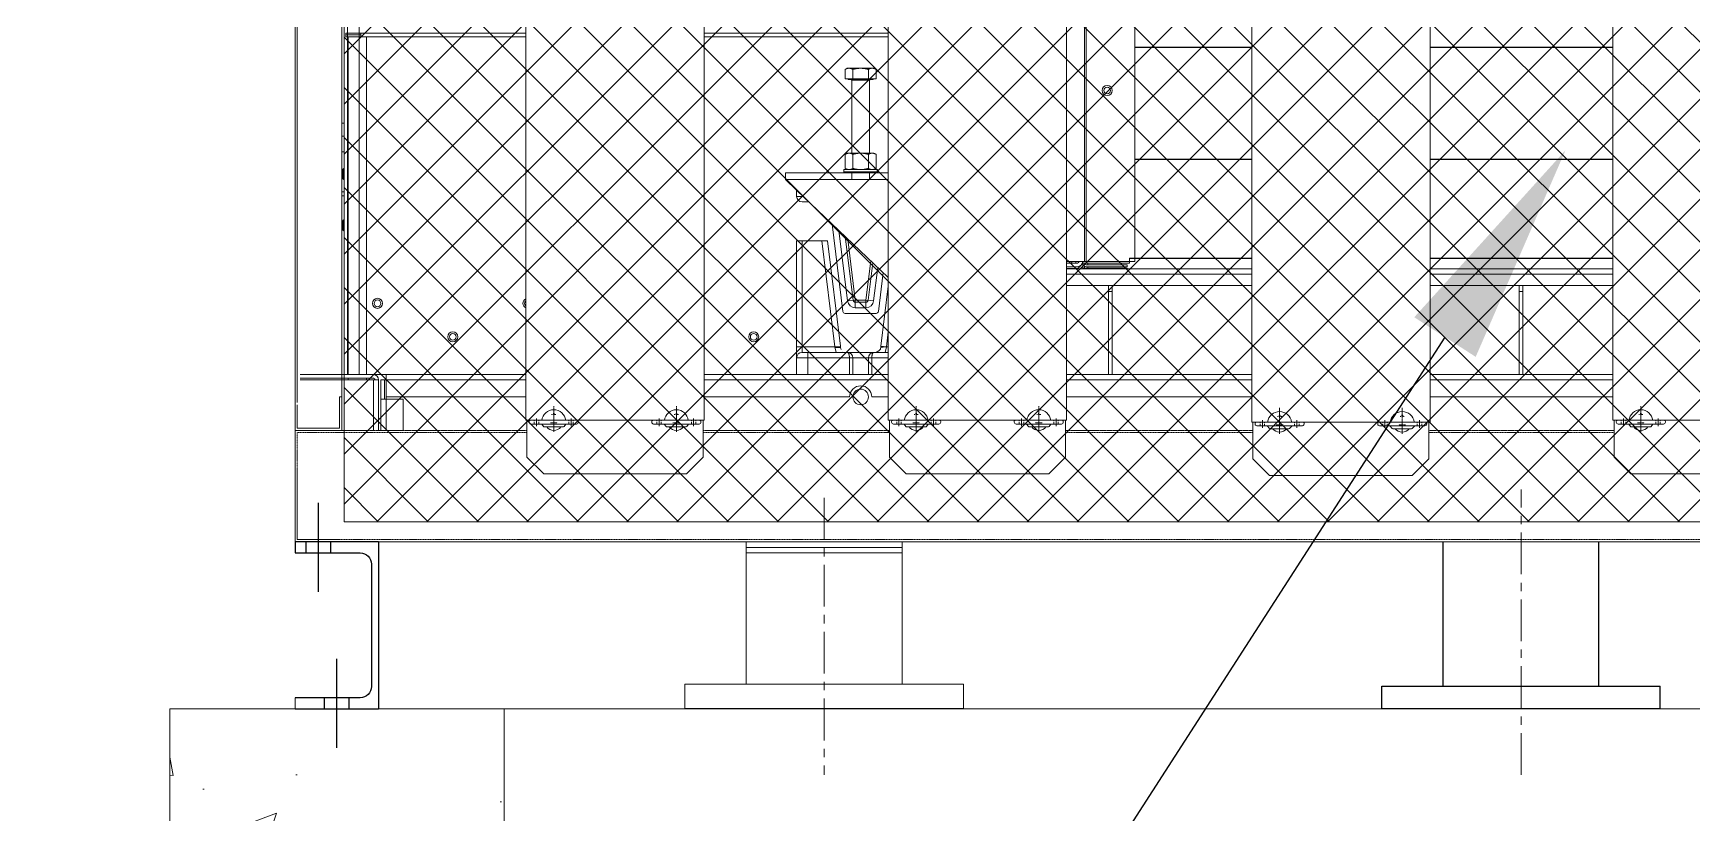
# Model space of a CAD drawing. Header units: millimetres. Extents: x -662756 to 31653, y -141394 to 22156.
# Drawn here: x 21762 to 23252, y 8699 to 9400 of the extents above; entities that cross this region are included whole.
import ezdxf
from ezdxf import colors
from ezdxf.entities.mleader import LeaderData, LeaderLine
from ezdxf.math import Vec2, Vec3

# ---------------------------------------------------------------- set-up
doc = ezdxf.new("R2010")
doc.units = ezdxf.units.MM
for name, pattern in [('ACISOTGL', [3, 2, -1]), ('CENTER', [2, 1.25, -0.25, 0.25, -0.25]), ('CENTERX2', [4, 2.5, -0.5, 0.5, -0.5]), ('HIDDEN', [0.375, 0.25, -0.125]), ('HIDDENX2', [0.75, 0.5, -0.25])]:
    doc.linetypes.add(name, pattern=pattern)
for name, color, linetype in [('3', 7, 'Continuous'), ('center', 1, 'CENTER'), ('HIDD', 2, 'HIDDENX2'), ('냉각탑_dim', 1, 'Continuous'), ('냉각탑_기초', 23, 'Continuous')]:
    doc.layers.add(name, color=color, linetype=linetype)
for name, color, linetype, lineweight in [('AM_0', 7, 'Continuous', 50), ('AM_3', 6, 'ACISOTGL', 9), ('AM_7', 4, 'CENTER', 9)]:
    doc.layers.add(name, color=color, linetype=linetype, lineweight=lineweight)
doc.styles.get("Standard").update_dxf_attribs({"font": 'arial.ttf'})

# ---------------------------------------------------------------- blocks, each defined once
blk = doc.blocks.new('A$C4FCC4F04')
at = {"color": 1, "linetype": 'CENTERX2', "ltscale": 50}
for p, q in [((54, 140), (54, 220)), ((37.5, 0), (37.5, 80))]:
    blk.add_line(p, q, dxfattribs=at)
at = {"color": 7, "lineweight": 25, "ltscale": 0.125}
for p, q in [((0, 185), (75, 185)), ((75, 35), (0, 35))]:
    blk.add_line(p, q, dxfattribs=at)
at = {"ltscale": 25}
blk.add_line((0, 185), (0, 35), dxfattribs=at)
for p, q in [((43, 175), (43, 185)), ((65, 175), (65, 185)), ((26.5, 35), (26.5, 45)), ((48.5, 35), (48.5, 45))]:
    blk.add_line(p, q)
at = {"color": 7, "lineweight": 25, "ltscale": 0.008333}
blk.add_line((75, 185), (75, 175), dxfattribs=at)
at = {"color": 7, "lineweight": 25, "ltscale": 0.091667}
blk.add_line((6.5, 165), (6.5, 55), dxfattribs=at)
at = {"color": 7, "lineweight": 25, "ltscale": 0.05125}
for p, q in [((75, 175), (16.5, 175)), ((16.5, 45), (75, 45))]:
    blk.add_line(p, q, dxfattribs=at)
at = {"color": 7, "lineweight": 15, "ltscale": 0.0625}
blk.add_line((75, 45), (75, 35), dxfattribs=at)
at = {"color": 7, "lineweight": 25}
for centre, start, end in [((16.5, 165), 90, 180), ((16.5, 55), 180, 270)]:
    blk.add_arc(centre, 10, start, end, dxfattribs=at)
blk = doc.blocks.new('2')
at = {"lineweight": 5}
h = blk.add_hatch(dxfattribs=at)
h.set_pattern_fill('ANSI37', scale=10)
h.set_pattern_definition([(45, (-711772.87, -479271.586), (-22.4506403, 22.4506403), []), (135, (-711772.87, -479271.586), (-22.4506403, -22.4506403), [])])
h.paths.add_polyline_path([(22041.3, 8961.8), (24157.3, 8961.8), (24157.3, 10441.8), (22041.3, 10441.8)])
at = {"lineweight": 20}
for p, q in [((21997.3, 11343.8), (21997.3, 9043.8)), ((21999.3, 11341.8), (21999.3, 9068.8)), ((22039.3, 9043.8), (22039.3, 11343.8)), ((22041.3, 8961.8), (22041.3, 10441.8)), ((22204.4, 9052.8), (22204.4, 10400.8)), ((22364.4, 9052.8), (22364.4, 10400.8)), ((22529.6, 9052.8), (22529.6, 10400.8)), ((22689.6, 9052.8), (22689.6, 10400.8)), ((23179.8, 9052.8), (23179.8, 10400.8)), ((22855.7, 9051.2), (22855.7, 10399.2)), ((23015.7, 9051.2), (23015.7, 10399.2)), ((21999.3, 9066.8), (21999.3, 9045.8)), ((22037.3, 9045.8), (22037.3, 9073.8)), ((22039.3, 9073.8), (22037.3, 9073.8)), ((21999.3, 9045.8), (22037.3, 9045.8)), ((22204.4, 9052.8), (22364.4, 9052.8)), ((22205.4, 9052.8), (22205.4, 9019.8)), ((22363.4, 9052.8), (22363.4, 9019.8)), ((22529.6, 9052.8), (22689.6, 9052.8)), ((22530.6, 9052.8), (22530.6, 9019.8)), ((22688.6, 9052.8), (22688.6, 9019.8)), ((22855.7, 9051.2), (23015.7, 9051.2)), ((22856.7, 9051.2), (22856.7, 9018.2)), ((23014.7, 9051.2), (23014.7, 9018.2)), ((23179.8, 9052.8), (23339.8, 9052.8)), ((23180.8, 9052.8), (23180.8, 9019.8)), ((21997.3, 9043.8), (22039.3, 9043.8)), ((22205.4, 9019.8), (22220.4, 9004.8)), ((22363.4, 9019.8), (22348.4, 9004.8)), ((22530.6, 9019.8), (22545.6, 9004.8)), ((22688.6, 9019.8), (22673.6, 9004.8)), ((22856.7, 9018.2), (22871.7, 9003.2)), ((23014.7, 9018.2), (22999.7, 9003.2)), ((23180.8, 9019.8), (23195.8, 9004.8)), ((21997.3, 9008.8), (21997.3, 8943.8)), ((21999.3, 9008.8), (21999.3, 8945.8)), ((22220.4, 9004.8), (22348.4, 9004.8)), ((22545.6, 9004.8), (22673.6, 9004.8)), ((22871.7, 9003.2), (22999.7, 9003.2)), ((23195.8, 9004.8), (23323.8, 9004.8)), ((24157.3, 8961.8), (22041.3, 8961.8)), ((21997.3, 8943.8), (22039.3, 8943.8)), ((21999.3, 8945.8), (22037.3, 8945.8))]:
    blk.add_line(p, q, dxfattribs=at)
at = {"color": 7, "lineweight": 20}
for p, q in [((21997.3, 9098.9), (21997.3, 11340.7)), ((22039.3, 11340.7), (22039.3, 9098.9)), ((22705.5, 10200.5), (22705.5, 9195.4)), ((22750.8, 9195.4), (22750.8, 10200.5)), ((22689.6, 9188.7), (22855.7, 9188.7)), ((22689.6, 9184), (22855.7, 9184)), ((23015.7, 9188.7), (23179.8, 9188.7)), ((23015.7, 9184), (23179.8, 9184)), ((22689.6, 9173.7), (22855.7, 9173.7)), ((23015.7, 9173.7), (23179.8, 9173.7)), ((22079, 9093.8), (22204.4, 9093.8)), ((22079, 9089.1), (22204.4, 9089.1)), ((22364.4, 9093.8), (22529.6, 9093.8)), ((22364.4, 9089.1), (22529.6, 9089.1)), ((22689.6, 9093.8), (22855.7, 9093.8)), ((22689.6, 9089.1), (22855.7, 9089.1)), ((23015.7, 9093.8), (23179.8, 9093.8)), ((23015.7, 9089.1), (23179.8, 9089.1)), ((22529.6, 9073.8), (22514.8, 9073.8)), ((22855.7, 9073.8), (22689.6, 9073.8)), ((23179.8, 9073.8), (23015.7, 9073.8)), ((24115.6, 8943.8), (22079, 8943.8))]:
    blk.add_line(p, q, dxfattribs=at)
at = {"color": 7, "lineweight": 20, "ltscale": 0.276111}
for p, q in [((22707.1, 9193.8), (22707.1, 9690.8)), ((22746, 9198.3), (22746, 9193.8))]:
    blk.add_line(p, q, dxfattribs=at)
at = {"color": 7, "lineweight": 20, "ltscale": 0.170236}
blk.add_line((22041.3, 9400.2), (22041.3, 9093.8), dxfattribs=at)
at = {"color": 7, "lineweight": 20, "ltscale": 0.000833333}
for p, q in [((22042.8, 9398.7), (22042.8, 9400.2)), ((22700.8, 9195.4), (22699.3, 9195.4)), ((22079, 9089.1), (22077.5, 9089.1))]:
    blk.add_line(p, q, dxfattribs=at)
at = {"color": 7, "lineweight": 20, "ltscale": 0.0075}
for p, q in [((22042.8, 9400.2), (22056.3, 9400.2)), ((22056.3, 9398.7), (22042.8, 9398.7)), ((22042.8, 9397.1), (22056.3, 9397.1))]:
    blk.add_line(p, q, dxfattribs=at)
at = {"color": 7, "lineweight": 20, "ltscale": 0.000888889}
for p, q in [((22042.8, 9398.7), (22042.8, 9397.1)), ((22744, 9190.7), (22744, 9192.3))]:
    blk.add_line(p, q, dxfattribs=at)
at = {"color": 7, "lineweight": 20, "ltscale": 0.168514}
for p, q in [((22044.8, 9397.1), (22044.8, 9093.8)), ((22061.3, 9093.8), (22061.3, 9397.1))]:
    blk.add_line(p, q, dxfattribs=at)
at = {"color": 7, "lineweight": 20, "ltscale": 0.358889}
for p, q in [((22056.3, 9400.2), (22204.4, 9400.2)), ((22056.3, 9397.1), (22204.4, 9397.1)), ((22364.4, 9400.2), (22529.6, 9400.2)), ((22364.4, 9397.1), (22529.6, 9397.1))]:
    blk.add_line(p, q, dxfattribs=at)
at = {"color": 7, "lineweight": 20, "ltscale": 0.001722}
for p, q in [((22056.3, 9400.2), (22056.3, 9397.1)), ((22707.1, 9193.8), (22704, 9193.8)), ((22704, 9193.8), (22707.1, 9193.8)), ((22707.1, 9189.3), (22704, 9189.3)), ((22704, 9189.3), (22707.1, 9189.3))]:
    blk.add_line(p, q, dxfattribs=at)
at = {"color": 7, "lineweight": 20, "ltscale": 0.387667}
for p, q in [((22855.7, 9387.8), (22750.8, 9387.8)), ((22855.7, 9387.4), (22750.8, 9387.4)), ((23179.8, 9387.8), (23015.7, 9387.8)), ((23179.8, 9387.4), (23015.7, 9387.4)), ((22855.7, 9287.2), (22750.8, 9287.2)), ((22855.7, 9286.8), (22750.8, 9286.8)), ((23179.8, 9287.2), (23015.7, 9287.2)), ((23179.8, 9286.8), (23015.7, 9286.8)), ((22855.7, 9198.3), (22746, 9198.3)), ((22855.7, 9197.9), (22746, 9197.9)), ((23179.8, 9198.3), (23015.7, 9198.3)), ((23179.8, 9197.9), (23015.7, 9197.9))]:
    blk.add_line(p, q, dxfattribs=at)
at = {"color": 7, "lineweight": 20, "ltscale": 0.001225}
for p, q in [((22492.8, 9368.8), (22490.9, 9367.7)), ((22516.7, 9368.8), (22518.6, 9367.7))]:
    blk.add_line(p, q, dxfattribs=at)
at = {"color": 7, "lineweight": 20, "ltscale": 0.004598}
for p, q in [((22490.9, 9359.4), (22490.9, 9367.7)), ((22497.8, 9359.4), (22497.8, 9367.7)), ((22511.7, 9359.4), (22511.7, 9367.7)), ((22518.6, 9359.4), (22518.6, 9367.7))]:
    blk.add_line(p, q, dxfattribs=at)
at = {"color": 7, "lineweight": 20, "ltscale": 0.003849}
for p, q in [((22490.9, 9359.4), (22497.8, 9359.4)), ((22511.7, 9359.4), (22518.6, 9359.4))]:
    blk.add_line(p, q, dxfattribs=at)
at = {"color": 7, "lineweight": 20, "ltscale": 0.012461}
blk.add_line((22492.8, 9368.8), (22515.3, 9368.8), dxfattribs=at)
at = {"color": 7, "lineweight": 20, "ltscale": 0.000444444}
for p, q in [((22493.5, 9358.6), (22493.5, 9359.4)), ((22516, 9358.6), (22516, 9359.4))]:
    blk.add_line(p, q, dxfattribs=at)
at = {"color": 7, "lineweight": 20, "ltscale": 0.006247}
for p, q in [((22504.8, 9358.6), (22493.5, 9358.6)), ((22516, 9358.6), (22504.8, 9358.6))]:
    blk.add_line(p, q, dxfattribs=at)
at = {"color": 7, "lineweight": 20, "ltscale": 0.004444}
for p, q in [((22504.8, 9358), (22496.8, 9358)), ((22512.8, 9358), (22504.8, 9358))]:
    blk.add_line(p, q, dxfattribs=at)
at = {"color": 7, "lineweight": 20, "ltscale": 0.036344}
for p, q in [((22496.8, 9358), (22496.8, 9292.6)), ((22512.8, 9358), (22512.8, 9292.6))]:
    blk.add_line(p, q, dxfattribs=at)
at = {"color": 7, "lineweight": 20, "ltscale": 0.007698}
blk.add_line((22497.8, 9359.4), (22511.7, 9359.4), dxfattribs=at)
at = {"color": 7, "lineweight": 20, "ltscale": 0.00081246}
blk.add_line((22515.3, 9368.8), (22516.7, 9368.8), dxfattribs=at)
at = {"color": 7, "lineweight": 20, "ltscale": 0.001111}
for p, q in [((22039.3, 9319.6), (22041.3, 9319.6)), ((22039.3, 9307.8), (22041.3, 9307.8)), ((22039.3, 9293.8), (22041.3, 9293.8)), ((22039.3, 9293.8), (22041.3, 9293.8)), ((22041.3, 9257.8), (22039.3, 9257.8)), ((22039.3, 9254.3), (22041.3, 9254.3)), ((22079, 9073.8), (22079, 9071.8))]:
    blk.add_line(p, q, dxfattribs=at)
at = {"color": 7, "lineweight": 20, "ltscale": 0.00121}
for p, q in [((22492.8, 9292.6), (22490.9, 9291.5)), ((22516.7, 9292.6), (22518.6, 9291.5)), ((22492.8, 9277.8), (22490.9, 9278.9)), ((22516.7, 9277.8), (22518.6, 9278.9))]:
    blk.add_line(p, q, dxfattribs=at)
at = {"color": 7, "lineweight": 20, "ltscale": 0.007012}
for p, q in [((22490.9, 9291.5), (22490.9, 9278.9)), ((22497.8, 9291.5), (22497.8, 9278.9)), ((22511.7, 9291.5), (22511.7, 9278.9)), ((22518.6, 9291.5), (22518.6, 9278.9))]:
    blk.add_line(p, q, dxfattribs=at)
at = {"color": 7, "lineweight": 20, "ltscale": 0.000814081}
blk.add_line((22492.8, 9292.6), (22494.3, 9292.6), dxfattribs=at)
at = {"color": 7, "lineweight": 20, "ltscale": 0.012486}
blk.add_line((22494.3, 9292.6), (22516.7, 9292.6), dxfattribs=at)
at = {"color": 7, "lineweight": 20, "ltscale": 0.000337907}
blk.add_line((22039.3, 9278.3), (22039.6, 9278.8), dxfattribs=at)
at = {"color": 7, "lineweight": 20, "ltscale": 0.000339182}
for p, q in [((22039.3, 9269.4), (22039.6, 9268.8)), ((22039.3, 9232.3), (22039.6, 9232.8)), ((22039.3, 9223.4), (22039.6, 9222.8))]:
    blk.add_line(p, q, dxfattribs=at)
at = {"color": 7, "lineweight": 20, "ltscale": 0.000340048}
for p, q in [((22039.6, 9278.8), (22039.6, 9278.2)), ((22041.1, 9278.8), (22041.1, 9278.2)), ((22039.6, 9222.8), (22039.6, 9223.4)), ((22041.1, 9222.8), (22041.1, 9223.4))]:
    blk.add_line(p, q, dxfattribs=at)
at = {"color": 7, "lineweight": 20, "ltscale": 0.000924157}
for p, q in [((22040.3, 9277.3), (22039.6, 9278.8)), ((22040.3, 9270.3), (22039.6, 9268.8)), ((22040.3, 9231.3), (22039.6, 9232.8)), ((22040.3, 9224.3), (22039.6, 9222.8))]:
    blk.add_line(p, q, dxfattribs=at)
at = {"color": 7, "lineweight": 20, "ltscale": 0.005216}
for p, q in [((22039.6, 9278.2), (22039.6, 9268.8)), ((22041.1, 9278.2), (22041.1, 9268.8)), ((22039.6, 9223.4), (22039.6, 9232.8)), ((22041.1, 9223.4), (22041.1, 9232.8))]:
    blk.add_line(p, q, dxfattribs=at)
at = {"color": 7, "lineweight": 20, "ltscale": 0.000939485}
for p, q in [((22040.3, 9277.3), (22041.1, 9278.8)), ((22040.3, 9270.3), (22041.1, 9268.8)), ((22040.3, 9231.3), (22041.1, 9232.8)), ((22040.3, 9224.3), (22041.1, 9222.8))]:
    blk.add_line(p, q, dxfattribs=at)
at = {"color": 7, "lineweight": 20, "ltscale": 0.000238034}
for p, q in [((22040.3, 9276.9), (22040.3, 9277.3)), ((22040.3, 9224.7), (22040.3, 9224.3))]:
    blk.add_line(p, q, dxfattribs=at)
at = {"color": 7, "lineweight": 20, "ltscale": 0.003651}
for p, q in [((22040.3, 9270.3), (22040.3, 9276.9)), ((22040.3, 9231.3), (22040.3, 9224.7))]:
    blk.add_line(p, q, dxfattribs=at)
at = {"color": 7, "lineweight": 20, "ltscale": 0.000280261}
for p, q in [((22041.3, 9278.4), (22041.1, 9278.8)), ((22041.3, 9269.3), (22041.1, 9268.8)), ((22041.3, 9232.4), (22041.1, 9232.8)), ((22041.3, 9223.3), (22041.1, 9222.8))]:
    blk.add_line(p, q, dxfattribs=at)
at = {"color": 0, "lineweight": 20}
for p, q in [((22437.3, 9268.8), (22437.3, 9274.8)), ((22437.3, 9274.8), (22529.6, 9274.8)), ((22457.3, 9268.8), (22437.3, 9268.8)), ((22437.3, 9268.8), (22447.3, 9259.3)), ((22447.3, 9259.3), (22529.6, 9181)), ((21997.3, 8943.8), (24122.3, 8943.8))]:
    blk.add_line(p, q, dxfattribs=at)
at = {"color": 7, "lineweight": 20, "ltscale": 0.002778}
for p, q in [((22457.3, 9268.8), (22452.3, 9268.8)), ((22457.3, 9248.8), (22452.3, 9248.8)), ((22457.3, 9249.8), (22457.3, 9248.8)), ((22452.3, 9213.8), (22447.3, 9213.8)), ((22498.1, 9160.6), (22493.1, 9160)), ((22500, 9158.8), (22500, 9153.8)), ((22509.5, 9158.8), (22509.5, 9153.8)), ((22511.5, 9160.6), (22516.4, 9160)), ((22452.3, 9118.8), (22447.3, 9118.8)), ((22452.3, 9113.8), (22452.3, 9118.8)), ((22481.6, 9118.8), (22486.6, 9119.4)), ((22527.9, 9118.8), (22523, 9119.4)), ((22457.3, 9113.8), (22452.3, 9113.8)), ((22457.3, 9113.8), (22457.3, 9108.8))]:
    blk.add_line(p, q, dxfattribs=at)
at = {"color": 7, "lineweight": 20, "ltscale": 0.014295}
for p, q in [((22483, 9268.8), (22457.3, 9268.8)), ((22529.6, 9268.8), (22526.5, 9268.8))]:
    blk.add_line(p, q, dxfattribs=at)
at = {"color": 7, "lineweight": 20, "ltscale": 0.002205}
for p, q in [((22483, 9268.8), (22487, 9268.8)), ((22522.6, 9268.8), (22526.5, 9268.8))]:
    blk.add_line(p, q, dxfattribs=at)
at = {"color": 7, "lineweight": 20, "ltscale": 0.019777}
blk.add_line((22522.6, 9268.8), (22487, 9268.8), dxfattribs=at)
at = {"color": 7, "lineweight": 20, "ltscale": 0.008333}
for p, q in [((22489.8, 9277.8), (22504.8, 9277.8)), ((22489.8, 9275.7), (22504.8, 9275.7)), ((22504.8, 9277.8), (22519.8, 9277.8)), ((22504.8, 9275.7), (22519.8, 9275.7)), ((22447.3, 9093.8), (22447.3, 9108.8)), ((22457.3, 9093.8), (22457.3, 9108.8)), ((22494.8, 9093.8), (22494.8, 9108.8)), ((22497.8, 9093.8), (22497.8, 9108.8)), ((22511.8, 9093.8), (22511.8, 9108.8)), ((22514.8, 9093.8), (22514.8, 9108.8))]:
    blk.add_line(p, q, dxfattribs=at)
at = {"color": 7, "lineweight": 20, "ltscale": 0.001187}
for p, q in [((22489.8, 9277.8), (22489.8, 9275.7)), ((22519.8, 9277.8), (22519.8, 9275.7))]:
    blk.add_line(p, q, dxfattribs=at)
at = {"color": 7, "lineweight": 20, "ltscale": 0.000787795}
for p, q in [((22490.9, 9274.8), (22489.8, 9275.7)), ((22518.6, 9274.8), (22519.8, 9275.7))]:
    blk.add_line(p, q, dxfattribs=at)
at = {"color": 7, "lineweight": 20, "ltscale": 0.007708}
for p, q in [((22490.9, 9274.8), (22504.8, 9274.8)), ((22504.8, 9274.8), (22518.6, 9274.8))]:
    blk.add_line(p, q, dxfattribs=at)
at = {"color": 7, "lineweight": 20, "ltscale": 0.003333}
for p, q in [((22497, 9274.8), (22497, 9268.8)), ((22512.6, 9274.8), (22512.6, 9268.8))]:
    blk.add_line(p, q, dxfattribs=at)
at = {"color": 7, "lineweight": 20, "ltscale": 0.005556}
for p, q in [((22447.3, 9259.3), (22447.3, 9253.8)), ((22453, 9253.8), (22447.3, 9253.8)), ((22457.3, 9108.8), (22447.3, 9108.8))]:
    blk.add_line(p, q, dxfattribs=at)
at = {"color": 7, "lineweight": 20, "ltscale": 0.008376}
blk.add_line((22457.3, 9248.8), (22458.3, 9248.8), dxfattribs=at)
at = {"color": 7, "lineweight": 20, "ltscale": 0.053282}
for p, q in [((22488.8, 9150.6), (22479.2, 9228.9)), ((22520.7, 9150.6), (22525, 9185.4))]:
    blk.add_line(p, q, dxfattribs=at)
at = {"color": 7, "lineweight": 20, "ltscale": 0.058129}
for p, q in [((22485.3, 9223.1), (22493.1, 9160)), ((22516.4, 9160), (22520.1, 9190))]:
    blk.add_line(p, q, dxfattribs=at)
at = {"color": 7, "lineweight": 20, "ltscale": 0.052778}
for p, q in [((22447.3, 9213.8), (22447.3, 9118.8)), ((22452.3, 9213.8), (22452.3, 9118.8))]:
    blk.add_line(p, q, dxfattribs=at)
at = {"color": 7, "lineweight": 20, "ltscale": 0.009824}
blk.add_line((22452.3, 9213.8), (22470, 9213.8), dxfattribs=at)
at = {"color": 7, "lineweight": 20, "ltscale": 0.053174}
for p, q in [((22481.6, 9118.8), (22470, 9213.8)), ((22527.9, 9118.8), (22529.6, 9132.2))]:
    blk.add_line(p, q, dxfattribs=at)
at = {"color": 7, "lineweight": 20, "ltscale": 0.002799}
blk.add_line((22475, 9213.8), (22470, 9213.8), dxfattribs=at)
at = {"color": 7, "lineweight": 20, "ltscale": 0.052833}
for p, q in [((22486.6, 9119.4), (22475, 9213.8)), ((22523, 9119.4), (22529.6, 9173.3))]:
    blk.add_line(p, q, dxfattribs=at)
at = {"color": 7, "lineweight": 20, "ltscale": 0.059604}
for p, q in [((22491, 9217.7), (22498.1, 9160.6)), ((22493.3, 9215.5), (22500, 9160.6)), ((22513.8, 9196), (22509.5, 9160.6)), ((22511.5, 9160.6), (22515.6, 9194.3))]:
    blk.add_line(p, q, dxfattribs=at)
at = {"color": 7, "lineweight": 20, "ltscale": 0.039056}
for p, q in [((22689.6, 9195.4), (22699.3, 9195.4)), ((22689.6, 9193.9), (22699.3, 9193.9)), ((22689.6, 9190.7), (22699.3, 9190.7)), ((22689.6, 9189), (22697.8, 9189))]:
    blk.add_line(p, q, dxfattribs=at)
at = {"color": 7, "lineweight": 20, "ltscale": 0.000798595}
blk.add_line((22697.8, 9193.9), (22697.8, 9195.3), dxfattribs=at)
at = {"color": 7, "lineweight": 20, "ltscale": 0.002611}
for p, q in [((22700.8, 9195.4), (22705.5, 9195.4)), ((22067.6, 9089.1), (22072.3, 9089.1)), ((22079, 9089.1), (22079, 9093.8)), ((22079, 9071.8), (22074.3, 9071.8))]:
    blk.add_line(p, q, dxfattribs=at)
at = {"color": 7, "lineweight": 20, "ltscale": 0.000176789}
blk.add_line((22703.7, 9193.7), (22704, 9193.7), dxfattribs=at)
at = {"color": 7, "lineweight": 20, "ltscale": 0.000887112}
blk.add_line((22704, 9195.4), (22704, 9193.8), dxfattribs=at)
at = {"color": 7, "lineweight": 20, "ltscale": 0.000917685}
blk.add_line((22704, 9193.7), (22704, 9195.4), dxfattribs=at)
at = {"color": 7, "lineweight": 20, "ltscale": 0.00249}
blk.add_line((22704, 9189.3), (22704, 9193.8), dxfattribs=at)
at = {"color": 7, "lineweight": 20, "ltscale": 0.002508}
blk.add_line((22704, 9189.3), (22704, 9193.8), dxfattribs=at)
at = {"color": 7, "lineweight": 20, "ltscale": 0.025167}
blk.add_line((22750.8, 9195.4), (22705.5, 9195.4), dxfattribs=at)
at = {"color": 7, "lineweight": 20, "ltscale": 1.27713e-05}
blk.add_line((22705.6, 9193.8), (22705.6, 9193.8), dxfattribs=at)
at = {"color": 7, "lineweight": 20, "ltscale": 1.23732e-05}
blk.add_line((22705.6, 9193.8), (22705.6, 9193.8), dxfattribs=at)
at = {"color": 7, "lineweight": 20, "ltscale": 0.00088889}
for p, q in [((22707.1, 9195.4), (22707.1, 9193.8)), ((22746, 9193.8), (22746, 9195.4))]:
    blk.add_line(p, q, dxfattribs=at)
at = {"color": 7, "lineweight": 20, "ltscale": 0.021611}
for p, q in [((22707.1, 9193.8), (22746, 9193.8)), ((22746, 9193.8), (22707.1, 9193.8))]:
    blk.add_line(p, q, dxfattribs=at)
at = {"color": 7, "lineweight": 20, "ltscale": 0.000833334}
blk.add_line((22708.7, 9193.8), (22708.7, 9192.3), dxfattribs=at)
blk.add_line((22708.7, 9193.8), (22708.7, 9192.3), dxfattribs=at)
at = {"color": 7, "lineweight": 20, "ltscale": 0.000325335}
blk.add_line((22704, 9188.7), (22704, 9189.3), dxfattribs=at)
blk.add_line((22704, 9188.7), (22704, 9189.3), dxfattribs=at)
at = {"color": 7, "lineweight": 20, "ltscale": 0.001001}
for p, q in [((22705.6, 9191.1), (22705.6, 9189.3)), ((22705.6, 9189.3), (22705.6, 9191.1)), ((22705.6, 9189.3), (22705.6, 9191.1))]:
    blk.add_line(p, q, dxfattribs=at)
at = {"color": 7, "lineweight": 20, "ltscale": 0.0205}
for p, q in [((22744, 9192.3), (22707.1, 9192.3)), ((22744, 9192.3), (22707.1, 9192.3)), ((22744, 9190.7), (22707.1, 9190.7)), ((22744, 9189.3), (22707.1, 9189.3)), ((22744, 9189.3), (22707.1, 9189.3))]:
    blk.add_line(p, q, dxfattribs=at)
at = {"color": 7, "lineweight": 20, "ltscale": 0.000325336}
for p, q in [((22707.1, 9188.7), (22707.1, 9189.3)), ((22707.1, 9188.7), (22707.1, 9189.3)), ((22744, 9188.7), (22744, 9189.3)), ((22744, 9188.7), (22744, 9189.3))]:
    blk.add_line(p, q, dxfattribs=at)
at = {"color": 7, "lineweight": 20, "ltscale": 0.000785773}
blk.add_line((22708.7, 9190.7), (22708.7, 9189.3), dxfattribs=at)
blk.add_line((22708.7, 9190.7), (22708.7, 9189.3), dxfattribs=at)
at = {"color": 7, "lineweight": 20, "ltscale": 0.002889}
for p, q in [((22727.3, 9168.5), (22727.3, 9173.7)), ((22730.5, 9168.5), (22730.5, 9173.7)), ((23095.7, 9168.5), (23095.7, 9173.7)), ((23098.9, 9168.5), (23098.9, 9173.7))]:
    blk.add_line(p, q, dxfattribs=at)
at = {"color": 7, "lineweight": 20, "ltscale": 0.0415}
for p, q in [((22727.3, 9093.8), (22727.3, 9168.5)), ((22730.5, 9093.8), (22730.5, 9168.5)), ((23095.7, 9093.8), (23095.7, 9168.5)), ((23098.9, 9093.8), (23098.9, 9168.5))]:
    blk.add_line(p, q, dxfattribs=at)
at = {"color": 7, "lineweight": 20, "ltscale": 0.001778}
for p, q in [((22730.5, 9168.5), (22727.3, 9168.5)), ((23098.9, 9168.5), (23095.7, 9168.5)), ((22077.5, 9089.1), (22074.3, 9089.1))]:
    blk.add_line(p, q, dxfattribs=at)
at = {"color": 7, "lineweight": 20, "ltscale": 0.015502}
blk.add_line((22518.7, 9148.8), (22490.8, 9148.8), dxfattribs=at)
at = {"color": 7, "lineweight": 20, "ltscale": 0.000975701}
for p, q in [((22500, 9160.6), (22500, 9158.8)), ((22509.5, 9160.6), (22509.5, 9158.8))]:
    blk.add_line(p, q, dxfattribs=at)
at = {"color": 7, "lineweight": 20, "ltscale": 0.005249}
for p, q in [((22500, 9160.6), (22509.5, 9160.6)), ((22509.5, 9158.8), (22500, 9158.8)), ((22509.5, 9153.8), (22500, 9153.8))]:
    blk.add_line(p, q, dxfattribs=at)
at = {"color": 7, "lineweight": 20, "ltscale": 0.005554}
blk.add_line((22447.3, 9108.8), (22447.3, 9118.8), dxfattribs=at)
at = {"color": 7, "lineweight": 20, "ltscale": 0.016305}
for p, q in [((22452.3, 9118.8), (22481.6, 9118.8)), ((22527.9, 9118.8), (22529.6, 9118.8))]:
    blk.add_line(p, q, dxfattribs=at)
at = {"color": 7, "lineweight": 20, "ltscale": 0.00286}
for p, q in [((22481.6, 9118.8), (22482.8, 9113.8)), ((22527.9, 9118.8), (22526.7, 9113.8))]:
    blk.add_line(p, q, dxfattribs=at)
at = {"color": 7, "lineweight": 20, "ltscale": 0.000682136}
for p, q in [((22486.6, 9119.4), (22486.7, 9118.2)), ((22523, 9119.4), (22522.8, 9118.2))]:
    blk.add_line(p, q, dxfattribs=at)
at = {"color": 7, "lineweight": 20, "ltscale": 0.019722}
for p, q in [((22457.3, 9113.8), (22492.8, 9113.8)), ((22529.6, 9113.8), (22516.8, 9113.8))]:
    blk.add_line(p, q, dxfattribs=at)
at = {"color": 7, "lineweight": 20, "ltscale": 0.020833}
for p, q in [((22457.3, 9108.8), (22494.8, 9108.8)), ((22529.6, 9108.8), (22514.8, 9108.8))]:
    blk.add_line(p, q, dxfattribs=at)
at = {"color": 7, "lineweight": 20, "ltscale": 0.002757}
blk.add_line((22486.7, 9118.2), (22481.8, 9118.2), dxfattribs=at)
at = {"color": 7, "lineweight": 20, "ltscale": 3.09685e-05}
blk.add_line((22488.4, 9115), (22488.5, 9115), dxfattribs=at)
at = {"color": 7, "lineweight": 20, "ltscale": 7.47435e-06}
blk.add_line((22491.7, 9113.8), (22491.7, 9113.8), dxfattribs=at)
at = {"color": 7, "lineweight": 20, "ltscale": 0.013331}
blk.add_line((22516.8, 9113.8), (22492.8, 9113.8), dxfattribs=at)
at = {"color": 7, "lineweight": 20, "ltscale": 0.001667}
for p, q in [((22497.8, 9108.8), (22494.8, 9108.8)), ((22514.8, 9108.8), (22511.8, 9108.8))]:
    blk.add_line(p, q, dxfattribs=at)
at = {"color": 7, "lineweight": 20, "ltscale": 0.007778}
blk.add_line((22511.8, 9108.8), (22497.8, 9108.8), dxfattribs=at)
at = {"color": 7, "lineweight": 20, "ltscale": 0.036444}
for p, q in [((22002, 9093.8), (22067.6, 9093.8)), ((22002, 9090.6), (22067.6, 9090.6)), ((22067.6, 9089.1), (22002, 9089.1)), ((22002, 8943.8), (22067.6, 8943.8))]:
    blk.add_line(p, q, dxfattribs=at)
at = {"color": 7, "lineweight": 20, "ltscale": 0.000833331}
for p, q in [((22039.3, 9090.6), (22039.3, 9089.1)), ((22039.3, 9089.1), (22039.3, 9090.6)), ((22039.3, 9089.1), (22039.3, 9090.6)), ((22041.3, 9090.6), (22041.3, 9089.1)), ((22044.8, 9090.6), (22044.8, 9089.1)), ((22061.3, 9089.1), (22061.3, 9090.6))]:
    blk.add_line(p, q, dxfattribs=at)
at = {"color": 7, "lineweight": 20, "ltscale": 0.078111}
for p, q in [((22067.6, 9089.1), (22067.6, 9043.8)), ((22072.3, 9089.1), (22072.3, 9043.8))]:
    blk.add_line(p, q, dxfattribs=at)
at = {"color": 7, "lineweight": 20, "ltscale": 0.009611}
for p, q in [((22074.3, 9089.1), (22074.3, 9071.8)), ((22077.5, 9071.8), (22077.5, 9089.1))]:
    blk.add_line(p, q, dxfattribs=at)
at = {"color": 7, "lineweight": 20, "ltscale": 0.0085}
for p, q in [((22079, 9089.1), (22079, 9073.8)), ((22094.3, 9071.8), (22079, 9071.8))]:
    blk.add_line(p, q, dxfattribs=at)
at = {"color": 7, "lineweight": 20, "ltscale": 0.058889}
for p, q in [((21997.3, 9071.8), (21997.3, 8965.8)), ((22074.3, 9043.8), (22074.3, 9071.8)), ((22079, 9043.8), (22079, 9071.8)), ((22094.3, 9043.8), (22094.3, 9071.8))]:
    blk.add_line(p, q, dxfattribs=at)
at = {"color": 7, "lineweight": 20, "ltscale": 0.231}
for p, q in [((22204.4, 9073.8), (22079, 9073.8)), ((22494.8, 9073.8), (22364.4, 9073.8))]:
    blk.add_line(p, q, dxfattribs=at)
at = {"lineweight": 5}
for p, q in [((22402.1, 8938.8), (22402.1, 8943.8)), ((22402.2, 8933.8), (22402.2, 8938.8)), ((22402.2, 8933.8), (22402.2, 8816.1)), ((22541.9, 8933.8), (22541.9, 8816.1)), ((22072.3, 8793.8), (24122.3, 8793.8))]:
    blk.add_line(p, q, dxfattribs=at)
at = {"color": 7, "lineweight": 20, "ltscale": 0.004168}
blk.add_line((22541.9, 8938.8), (22541.9, 8943.8), dxfattribs=at)
at = {"color": 7, "lineweight": 20, "ltscale": 0.1165}
blk.add_line((22541.9, 8938.8), (22402.1, 8938.8), dxfattribs=at)
at = {"color": 7, "lineweight": 20, "ltscale": 0.086115}
blk.add_line((22505.5, 8933.8), (22402.2, 8933.8), dxfattribs=at)
at = {"color": 7, "lineweight": 20, "ltscale": 0.030302}
blk.add_line((22541.9, 8933.8), (22505.5, 8933.8), dxfattribs=at)
at = {"color": 7, "lineweight": 20, "ltscale": 0.004167}
blk.add_line((22541.9, 8933.8), (22541.9, 8938.8), dxfattribs=at)
at = {"color": 7, "lineweight": 20, "ltscale": 0.224453}
for p, q in [((22597, 8816.1), (22347, 8816.1)), ((22597, 8794.1), (22347, 8794.1))]:
    blk.add_line(p, q, dxfattribs=at)
at = {"color": 7, "lineweight": 20, "ltscale": 0.018333}
for p, q in [((22347, 8794.1), (22347, 8816.1)), ((22597, 8794.1), (22597, 8816.1))]:
    blk.add_line(p, q, dxfattribs=at)
at = {"color": 0, "lineweight": 20}
for points in [[(22204.4, 9093.8), (22044.4, 9093.8), (22044.4, 10372.8), (22204.4, 10372.8)], [(22054.7, 9093.8), (22054.7, 10372.8)], [(22529.6, 9093.8), (22364.4, 9093.8)], [(22855.7, 9093.8), (22689.6, 9093.8)], [(23179.8, 9093.8), (23015.7, 9093.8)]]:
    blk.add_lwpolyline(points, dxfattribs=at)
at = {"color": 7, "linetype": 'Continuous', "lineweight": 20}
for points in [[(22207.4, 9051.1, 0.414214), (22209, 9049.5), (22249.8, 9049.5, 0.414214), (22251.4, 9051.1), (22251.4, 9051.9, 0.414214), (22250.5, 9052.8), (22208.3, 9052.8, 0.414214), (22207.4, 9051.9)], [(22361.4, 9051.1, -0.414214), (22359.8, 9049.5), (22319, 9049.5, -0.414214), (22317.4, 9051.1), (22317.4, 9051.9, -0.414214), (22318.3, 9052.8), (22360.5, 9052.8, -0.414214), (22361.4, 9051.9)], [(22532.6, 9051.1, 0.414214), (22534.2, 9049.5), (22575, 9049.5, 0.414214), (22576.6, 9051.1), (22576.6, 9051.9, 0.414214), (22575.7, 9052.8), (22533.5, 9052.8, 0.414214), (22532.6, 9051.9)], [(22686.6, 9051.1, -0.414214), (22685, 9049.5), (22644.2, 9049.5, -0.414214), (22642.6, 9051.1), (22642.6, 9051.9, -0.414214), (22643.5, 9052.8), (22685.7, 9052.8, -0.414214), (22686.6, 9051.9)], [(22858.7, 9049.5, 0.414214), (22860.3, 9047.9), (22901.1, 9047.9, 0.414214), (22902.7, 9049.5), (22902.7, 9050.3, 0.414214), (22901.8, 9051.2), (22859.6, 9051.2, 0.414214), (22858.7, 9050.3)], [(23012.7, 9049.5, -0.414214), (23011.1, 9047.9), (22970.3, 9047.9, -0.414214), (22968.7, 9049.5), (22968.7, 9050.3, -0.414214), (22969.6, 9051.2), (23011.8, 9051.2, -0.414214), (23012.7, 9050.3)], [(23182.8, 9051.1, 0.414214), (23184.4, 9049.5), (23225.2, 9049.5, 0.414214), (23226.8, 9051.1), (23226.8, 9051.9, 0.414214), (23225.9, 9052.8), (23183.7, 9052.8, 0.414214), (23182.8, 9051.9)]]:
    blk.add_lwpolyline(points, format="xyb", close=True, dxfattribs=at)
at = {"color": 7, "lineweight": 20}
for centre, radius in [((22726, 9348.8), 4.5), ((22726, 9348.8), 3), ((22071.3, 9157.8), 4.5), ((22071.3, 9157.8), 3), ((22138.8, 9127.8), 4.5), ((22138.8, 9127.8), 3), ((22408.8, 9127.8), 4.5), ((22408.8, 9127.8), 3), ((22504.8, 9073.8), 7)]:
    blk.add_circle(centre, radius, dxfattribs=at)
for centre, radius, start, end in [((22496.2, 9358), 0.6, 0, 90), ((22513.4, 9358), 0.6, 90, 180), ((22037.8, 9259.3), 1.5, 358.8886, 0), ((22452.3, 9253.8), 5, 180, 270), ((22693.1, 9195.4), 1.5, 271.3951, 0), ((22693.1, 9195.4), 4.7, 341.3958, 0), ((22699.3, 9195.4), 1.5, 270, 0), ((22699.3, 9195.4), 4.7, 270, 0), ((22707.1, 9193.8), 3.1, 180, 270), ((22707.1, 9193.8), 1.5, 180, 270), ((22693.1, 9195.4), 4.7, 270, 270.7881), ((22697.8, 9193.7), 4.7, 270, 332.5329), ((22206.3, 9157.8), 4.5, 114.1357, 245.8643), ((22206.3, 9157.8), 3, 127.8309, 232.1691), ((22490.8, 9150.8), 2, 187, 270), ((22500, 9160.8), 7, 187, 270), ((22500, 9160.8), 2, 187, 270), ((22509.5, 9160.8), 2, 270, 353), ((22509.5, 9160.8), 7, 270, 353), ((22518.7, 9150.8), 2, 270, 353), ((22452.3, 9108.8), 5, 90, 180), ((22491.7, 9118.8), 4.97, 189.5376, 207.8079), ((22491.7, 9119), 5.19, 266.0466, 269.6153), ((22492.8, 9108.8), 5, 0, 90), ((22516.8, 9108.8), 5, 90, 180), ((22517.8, 9118.8), 5, 270.1925, 352.9996), ((22517.9, 9118.8), 4.97, 332.1984, 350.4499), ((22517.8, 9118.8), 5.08, 332.5082, 341.5499), ((22067.6, 9089.1), 4.7, 0, 90), ((22067.6, 9089.1), 1.5, 0, 90), ((22504.8, 9073.8), 10, 0, 180), ((22462.2, 8946.9), 3.1, 270, 270.342), ((22472, 8948.5), 4.7, 269.7193, 270), ((22537.6, 8948.5), 4.7, 270, 270.2807), ((22547.4, 8946.9), 3.1, 269.658, 270)]:
    blk.add_arc(centre, radius, start, end, dxfattribs=at)
for centre, major_axis, start_param, end_param in [((22500, 9160.8), (-1.99, -0.24), 0, 1.555944), ((22509.5, 9160.8), (-1.99, 0.24), 1.585649, 3.141593)]:
    blk.add_ellipse(centre, major_axis=major_axis, ratio=0.120974, start_param=start_param, end_param=end_param, dxfattribs=at)
for points, knots in [([(22490.9, 9367.7), (22491.3, 9368), (22491.7, 9368.2), (22492.1, 9368.3), (22493.1, 9368.7), (22494, 9368.8), (22494.6, 9368.8), (22495.5, 9368.7), (22496.5, 9368.4), (22496.9, 9368.2), (22497.4, 9368), (22497.8, 9367.7)], [0, 0, 0, 0, 0, 0, 26.963125, 26.963125, 26.963125, 75.302663, 75.302663, 75.302663, 105.831977, 105.831977, 105.831977, 105.831977, 105.831977, 105.831977]), ([(22497.8, 9367.7), (22498.7, 9368), (22499.5, 9368.2), (22500.2, 9368.3), (22502.2, 9368.7), (22504, 9368.8), (22505.1, 9368.8), (22507, 9368.7), (22509, 9368.4), (22509.9, 9368.2), (22510.7, 9368), (22511.7, 9367.7)], [0, 0, 0, 0, 0, 0, 26.963125, 26.963125, 26.963125, 75.302663, 75.302663, 75.302663, 105.831977, 105.831977, 105.831977, 105.831977, 105.831977, 105.831977]), ([(22515.3, 9368.8), (22514.9, 9368.8), (22514.4, 9368.8), (22514, 9368.7), (22513.3, 9368.5), (22512.6, 9368.2), (22512.3, 9368), (22512, 9367.9), (22511.7, 9367.7)], [0, 0, 0, 0, 0, 0, 36.033673, 36.033673, 36.033673, 55.281615, 55.281615, 55.281615, 55.281615, 55.281615, 55.281615]), ([(22515.3, 9368.8), (22515.7, 9368.8), (22516.1, 9368.7), (22516.5, 9368.6), (22517.2, 9368.4), (22517.9, 9368.1), (22518.1, 9368), (22518.4, 9367.9), (22518.6, 9367.7)], [0, 0, 0, 0, 0, 0, 33.792125, 33.792125, 33.792125, 50.525784, 50.525784, 50.525784, 50.525784, 50.525784, 50.525784]), ([(22494.2, 9292.6), (22493.8, 9292.6), (22493.4, 9292.5), (22493, 9292.4), (22492.4, 9292.2), (22491.7, 9291.9), (22491.4, 9291.8), (22491.2, 9291.7), (22490.9, 9291.5)], [0, 0, 0, 0, 0, 0, 33.583781, 33.583781, 33.583781, 50.525587, 50.525587, 50.525587, 50.525587, 50.525587, 50.525587]), ([(22494.2, 9292.6), (22494.7, 9292.6), (22495.1, 9292.6), (22495.5, 9292.5), (22496.2, 9292.3), (22497, 9292), (22497.2, 9291.8), (22497.5, 9291.7), (22497.8, 9291.5)], [0, 0, 0, 0, 0, 0, 35.8928, 35.8928, 35.8928, 55.281458, 55.281458, 55.281458, 55.281458, 55.281458, 55.281458]), ([(22511.7, 9291.5), (22510.7, 9291.8), (22509.8, 9292), (22508.9, 9292.2), (22507, 9292.5), (22505.2, 9292.6), (22504.3, 9292.6), (22502.5, 9292.5), (22500.6, 9292.2), (22499.8, 9292), (22498.8, 9291.8), (22497.8, 9291.5)], [0, 0, 0, 0, 0, 0, 32.175604, 32.175604, 32.175604, 73.940028, 73.940028, 73.940028, 105.82029, 105.82029, 105.82029, 105.82029, 105.82029, 105.82029]), ([(22518.6, 9291.5), (22518.1, 9291.8), (22517.7, 9292), (22517.2, 9292.2), (22516.3, 9292.5), (22515.4, 9292.6), (22514.9, 9292.6), (22514, 9292.5), (22513.1, 9292.2), (22512.7, 9292), (22512.2, 9291.8), (22511.7, 9291.5)], [0, 0, 0, 0, 0, 0, 32.175604, 32.175604, 32.175604, 73.940028, 73.940028, 73.940028, 105.82029, 105.82029, 105.82029, 105.82029, 105.82029, 105.82029]), ([(22494.2, 9277.8), (22493.8, 9277.8), (22493.4, 9277.9), (22493, 9278), (22492.4, 9278.2), (22491.7, 9278.5), (22491.4, 9278.6), (22491.2, 9278.7), (22490.9, 9278.9)], [0, 0, 0, 0, 0, 0, 33.583781, 33.583781, 33.583781, 50.525587, 50.525587, 50.525587, 50.525587, 50.525587, 50.525587]), ([(22494.2, 9277.8), (22493.8, 9277.8), (22493.4, 9277.9), (22493, 9278), (22492.4, 9278.2), (22491.7, 9278.5), (22491.4, 9278.6), (22491.2, 9278.7), (22490.9, 9278.9)], [0, 0, 0, 0, 0, 0, 33.583781, 33.583781, 33.583781, 50.525213, 50.525213, 50.525213, 50.525213, 50.525213, 50.525213]), ([(22494.2, 9277.8), (22494.7, 9277.8), (22495.1, 9277.9), (22495.5, 9277.9), (22496.2, 9278.1), (22497, 9278.4), (22497.2, 9278.6), (22497.5, 9278.7), (22497.8, 9278.9)], [0, 0, 0, 0, 0, 0, 35.8928, 35.8928, 35.8928, 55.281458, 55.281458, 55.281458, 55.281458, 55.281458, 55.281458]), ([(22511.7, 9278.9), (22510.7, 9278.6), (22509.8, 9278.4), (22508.9, 9278.2), (22507, 9277.9), (22505.2, 9277.8), (22504.3, 9277.8), (22502.5, 9277.9), (22500.6, 9278.2), (22499.8, 9278.4), (22498.8, 9278.6), (22497.8, 9278.9)], [0, 0, 0, 0, 0, 0, 32.175604, 32.175604, 32.175604, 73.940028, 73.940028, 73.940028, 105.82029, 105.82029, 105.82029, 105.82029, 105.82029, 105.82029]), ([(22518.6, 9278.9), (22518.1, 9278.6), (22517.7, 9278.4), (22517.2, 9278.2), (22516.3, 9277.9), (22515.4, 9277.8), (22514.9, 9277.8), (22514, 9277.9), (22513.1, 9278.2), (22512.7, 9278.4), (22512.2, 9278.6), (22511.7, 9278.9)], [0, 0, 0, 0, 0, 0, 32.175604, 32.175604, 32.175604, 73.940028, 73.940028, 73.940028, 105.82029, 105.82029, 105.82029, 105.82029, 105.82029, 105.82029]), ([(22527.9, 9118.8), (22527.6, 9118.8), (22527.3, 9118.8), (22527, 9118.8), (22526.1, 9118.7), (22525.3, 9118.7), (22524.7, 9118.6), (22523.9, 9118.5), (22523.3, 9118.3), (22523.1, 9118.3), (22522.9, 9118.2), (22522.9, 9118.2), (22522.8, 9118.2), (22522.8, 9118.2), (22522.8, 9118.2)], [0, 0, 0, 0, 0, 0, 2.323978, 2.323978, 2.323978, 6.808415, 6.808415, 6.808415, 9.743725, 9.743725, 9.743725, 9.789193, 9.789193, 9.789193, 9.789193, 9.789193, 9.789193]), ([(22492.8, 9113.8), (22493, 9113.8), (22493.3, 9113.7), (22493.5, 9113.5), (22494, 9113), (22494.3, 9112.1), (22494.5, 9111.6), (22494.6, 9110.7), (22494.7, 9109.8), (22494.8, 9109.5), (22494.8, 9109.1), (22494.8, 9108.8)], [0, 0, 0, 0, 0, 0, 4.851619, 4.851619, 4.851619, 10.10657, 10.10657, 10.10657, 12.990712, 12.990712, 12.990712, 12.990712, 12.990712, 12.990712]), ([(22516.8, 9113.8), (22516.5, 9113.8), (22516.3, 9113.7), (22516, 9113.5), (22515.6, 9113), (22515.2, 9112.1), (22515.1, 9111.6), (22514.9, 9110.7), (22514.8, 9109.8), (22514.8, 9109.5), (22514.8, 9109.1), (22514.8, 9108.8)], [0, 0, 0, 0, 0, 0, 4.851619, 4.851619, 4.851619, 10.10657, 10.10657, 10.10657, 12.990712, 12.990712, 12.990712, 12.990712, 12.990712, 12.990712])]:
    blk.add_open_spline(points, degree=5, knots=knots, dxfattribs=at)
at = {"layer": '3'}
for p, q in [((23027.4, 8814.2), (23027.4, 8943.8)), ((23167.2, 8814.2), (23167.2, 8943.8)), ((22972.3, 8794.2), (22972.3, 8814.2)), ((22972.3, 8814.2), (23222.3, 8814.2)), ((23222.3, 8794.2), (23222.3, 8814.2)), ((22972.3, 8794.2), (23222.3, 8794.2))]:
    blk.add_line(p, q, dxfattribs=at)
at = {"layer": 'AM_0', "lineweight": 20}
for points in [[(22218.2, 9049.5, -0.228571), (22218.6, 9049.3), (22220.2, 9047.3, 0.228571), (22221, 9046.9), (22237.8, 9046.9, 0.228571), (22238.7, 9047.3), (22240.3, 9049.3, -0.228571), (22240.7, 9049.5)], [(22350.7, 9049.5, 0.228571), (22350.3, 9049.3), (22348.7, 9047.3, -0.228571), (22347.8, 9046.9), (22331, 9046.9, -0.228571), (22330.2, 9047.3), (22328.6, 9049.3, 0.228571), (22328.2, 9049.5)], [(22543.3, 9049.5, -0.228571), (22543.7, 9049.3), (22545.3, 9047.3, 0.228571), (22546.2, 9046.9), (22563, 9046.9, 0.228571), (22563.8, 9047.3), (22565.4, 9049.3, -0.228571), (22565.8, 9049.5)], [(22675.8, 9049.5, 0.228571), (22675.4, 9049.3), (22673.8, 9047.3, -0.228571), (22673, 9046.9), (22656.2, 9046.9, -0.228571), (22655.3, 9047.3), (22653.7, 9049.3, 0.228571), (22653.3, 9049.5)], [(22869.5, 9047.9, -0.228571), (22869.9, 9047.7), (22871.4, 9045.7, 0.228571), (22872.3, 9045.3), (22889.1, 9045.3, 0.228571), (22890, 9045.7), (22891.6, 9047.7, -0.228571), (22892, 9047.9)], [(23002, 9047.9, 0.228571), (23001.6, 9047.7), (23000, 9045.7, -0.228571), (22999.1, 9045.3), (22982.3, 9045.3, -0.228571), (22981.4, 9045.7), (22979.9, 9047.7, 0.228571), (22979.5, 9047.9)], [(23193.6, 9049.5, -0.228571), (23194, 9049.3), (23195.6, 9047.3, 0.228571), (23196.4, 9046.9), (23213.3, 9046.9, 0.228571), (23214.1, 9047.3), (23215.7, 9049.3, -0.228571), (23216.1, 9049.5)]]:
    blk.add_lwpolyline(points, format="xyb", dxfattribs=at)
for centre, radius, start, end in [((22229.4, 9051.5), 10.8, 6.7772, 173.2228), ((22339.4, 9051.5), 10.8, 6.7772, 173.2228), ((22554.6, 9051.5), 10.8, 6.7772, 173.2228), ((22664.6, 9051.5), 10.8, 6.7772, 173.2228), ((22880.7, 9049.9), 10.8, 6.7772, 173.2228), ((22990.7, 9049.9), 10.8, 6.7772, 173.2228), ((23204.8, 9051.5), 10.8, 6.7772, 173.2228), ((22229.4, 9051.7), 7.94, 217.5497, 322.4503), ((22339.4, 9051.7), 7.94, 217.5497, 322.4503), ((22554.6, 9051.7), 7.94, 217.5497, 322.4503), ((22664.6, 9051.7), 7.94, 217.5497, 322.4503), ((22880.7, 9050.1), 7.94, 217.5497, 322.4503), ((22990.7, 9050.1), 7.94, 217.5497, 322.4503), ((23204.8, 9051.7), 7.94, 217.5497, 322.4503)]:
    blk.add_arc(centre, radius, start, end, dxfattribs=at)
at = {"layer": 'AM_3', "lineweight": 20}
for p, q in [((22229.2, 9058.1), (22229.2, 9059.3)), ((22229.7, 9058.1), (22229.7, 9059.3)), ((22339.2, 9058.1), (22339.2, 9059.3)), ((22339.7, 9058.1), (22339.7, 9059.3)), ((22554.3, 9058.1), (22554.3, 9059.3)), ((22554.8, 9058.1), (22554.8, 9059.3)), ((22664.3, 9058.1), (22664.3, 9059.3)), ((22664.8, 9058.1), (22664.8, 9059.3)), ((23204.6, 9058.1), (23204.6, 9059.3)), ((23205.1, 9058.1), (23205.1, 9059.3)), ((22211.9, 9049.2), (22211.9, 9052.8)), ((22215.9, 9049.2), (22215.9, 9052.8)), ((22242.9, 9049.2), (22242.9, 9052.8)), ((22246.9, 9049.2), (22246.9, 9052.8)), ((22321.9, 9049.2), (22321.9, 9052.8)), ((22325.9, 9049.2), (22325.9, 9052.8)), ((22352.9, 9049.2), (22352.9, 9052.8)), ((22356.9, 9049.2), (22356.9, 9052.8)), ((22537.1, 9049.2), (22537.1, 9052.8)), ((22541.1, 9049.2), (22541.1, 9052.8)), ((22568.1, 9049.2), (22568.1, 9052.8)), ((22572.1, 9049.2), (22572.1, 9052.8)), ((22647.1, 9049.2), (22647.1, 9052.8)), ((22651.1, 9049.2), (22651.1, 9052.8)), ((22678.1, 9049.2), (22678.1, 9052.8)), ((22682.1, 9049.2), (22682.1, 9052.8)), ((22863.2, 9047.6), (22863.2, 9051.2)), ((22867.2, 9047.6), (22867.2, 9051.2)), ((22880.5, 9056.5), (22880.5, 9057.7)), ((22881, 9056.5), (22881, 9057.7)), ((22894.2, 9047.6), (22894.2, 9051.2)), ((22898.2, 9047.6), (22898.2, 9051.2)), ((22973.2, 9047.6), (22973.2, 9051.2)), ((22977.2, 9047.6), (22977.2, 9051.2)), ((22990.5, 9056.5), (22990.5, 9057.7)), ((22991, 9056.5), (22991, 9057.7)), ((23004.2, 9047.6), (23004.2, 9051.2)), ((23008.2, 9047.6), (23008.2, 9051.2)), ((23187.3, 9049.2), (23187.3, 9052.8)), ((23191.3, 9049.2), (23191.3, 9052.8)), ((23218.3, 9049.2), (23218.3, 9052.8)), ((23222.3, 9049.2), (23222.3, 9052.8))]:
    blk.add_line(p, q, dxfattribs=at)
for centre in [(22229.4, 9048.5), (22339.4, 9048.5), (22554.6, 9048.5), (22664.6, 9048.5), (22880.7, 9046.9), (22990.7, 9046.9), (23204.8, 9048.5)]:
    blk.add_arc(centre, 9.57, 78.69, 101.31, dxfattribs=at)
at = {"layer": 'AM_7', "lineweight": 20}
for p, q in [((22229.4, 9042.4), (22229.4, 9065.5)), ((22339.4, 9042.4), (22339.4, 9065.5)), ((22554.6, 9042.4), (22554.6, 9065.5)), ((22664.6, 9042.4), (22664.6, 9065.5)), ((22880.7, 9040.8), (22880.7, 9063.9)), ((22990.7, 9040.8), (22990.7, 9063.9)), ((23204.8, 9042.4), (23204.8, 9065.5)), ((22213.9, 9047.6), (22213.9, 9054.4)), ((22226.4, 9050.5), (22232.5, 9050.5)), ((22244.9, 9047.6), (22244.9, 9054.4)), ((22323.9, 9047.6), (22323.9, 9054.4)), ((22342.5, 9050.5), (22336.4, 9050.5)), ((22354.9, 9047.6), (22354.9, 9054.4)), ((22539.1, 9047.6), (22539.1, 9054.4)), ((22551.5, 9050.5), (22557.6, 9050.5)), ((22570.1, 9047.6), (22570.1, 9054.4)), ((22649.1, 9047.6), (22649.1, 9054.4)), ((22667.6, 9050.5), (22661.5, 9050.5)), ((22680.1, 9047.6), (22680.1, 9054.4)), ((22865.2, 9046), (22865.2, 9052.8)), ((22877.6, 9048.9), (22883.8, 9048.9)), ((22896.2, 9046), (22896.2, 9052.8)), ((22975.2, 9046), (22975.2, 9052.8)), ((22993.8, 9048.9), (22987.6, 9048.9)), ((23006.2, 9046), (23006.2, 9052.8)), ((23189.3, 9047.6), (23189.3, 9054.4)), ((23201.8, 9050.5), (23207.9, 9050.5)), ((23220.3, 9047.6), (23220.3, 9054.4))]:
    blk.add_line(p, q, dxfattribs=at)
at = {"layer": 'center', "lineweight": 20}
for p, q in [((22205.4, 9043.8), (21997.3, 9043.8)), ((21997.3, 9043.8), (21997.3, 8943.8)), ((22530.6, 9043.8), (22363.4, 9043.8)), ((22856.7, 9043.8), (22688.6, 9043.8)), ((23180.8, 9043.8), (23014.7, 9043.8)), ((24197.3, 8943.8), (21997.3, 8943.8))]:
    blk.add_line(p, q, dxfattribs=at)
at = {"layer": 'center', "lineweight": 20, "ltscale": 30}
for p, q in [((23097.3, 8734.6), (23097.3, 8990.8)), ((22472, 8983.1), (22472, 8734.6))]:
    blk.add_line(p, q, dxfattribs=at)
at = {"layer": 'HIDD', "linetype": 'HIDDEN', "lineweight": 20}
for p, q in [((22205.4, 9041.8), (21999.3, 9041.8)), ((21999.3, 9041.8), (21999.3, 8945.8)), ((22530.6, 9041.8), (22363.4, 9041.8)), ((22856.7, 9041.8), (22688.6, 9041.8)), ((23180.8, 9041.8), (23014.7, 9041.8)), ((21999.3, 8945.8), (24195.3, 8945.8))]:
    blk.add_line(p, q, dxfattribs=at)
at = {"lineweight": 5, "xscale": -1}
blk.add_blockref('A$C4FCC4F04', (22072.3, 8758.8), dxfattribs=at)

msp = doc.modelspace()

# ---------------------------------------------------------------- hatches: boundary and pattern name
at = {"layer": '냉각탑_기초', "lineweight": 20, "ltscale": 30}
h = msp.add_hatch(dxfattribs=at)
h.set_pattern_fill('AR-CONC', color=256, scale=50, style=0)
h.set_pattern_definition([(50, (7256.24, -7747.5), (358.63, -31.376), [37.5, -412.5]), (355, (7256.24, -7747.5), (-69.3757, 376.096), [30, -330]), (100.4514, (7286.13, -7750.12), (289.2547, 344.72), [31.87, -350.571]), (46.1842, (7256.24, -7647.5), (533.6205, -82.7595), [56.25, -618.75]), (96.6356, (7300.7, -7654.4), (467.331, 487.059), [47.805, -525.856]), (351.1842, (7256.24, -7647.5), (467.331, 487.059), [45, -495]), (21, (7306.24, -7672.5), (298.4535, -201.3094), [37.5, -412.5]), (326, (7306.24, -7672.5), (121.6577, 362.575), [30, -330]), (71.4514, (7331.1, -7689.3), (420.1113, 161.265), [31.87, -350.571]), (37.5, (7256.24, -7747.51), (6.0799, 166.4469), [0, -326, 0, -335, 0, -331.25]), (7.5, (7256.24, -7747.51), (131.5348, 197.2059), [0, -191, 0, -318.5, 0, -126.25]), (327.5, (7144.74, -7747.51), (266.9112, -11.2774), [0, -125, 0, -390, 0, -517.5]), (317.5, (7094.74, -7747.5), (291.593, 50.0525), [0, -162.5, 0, -259, 0, -367.5])])
h.paths.add_polyline_path([(22184.8, 8793.8), (21884.8, 8793.8), (21884.8, 8193.8), (22184.8, 8193.8)])

# ---------------------------------------------------------------- linework, layer by layer
msp.add_lwpolyline([(21884.8, 8193.8), (21884.8, 8793.8), (22184.8, 8793.8), (22184.8, 8193.8)], dxfattribs=at)

# ---------------------------------------------------------------- block references
msp.add_blockref('2', (0, 0))

# ---------------------------------------------------------------- leaders
at = {"layer": '냉각탑_dim', "lineweight": -3}
ml = msp.add_multileader_mtext('Standard', dxfattribs=at)
ml.set_content('')
ml.set_leader_properties(color=256)
ml.build(insert=Vec2(0, 0))
ml.multileader.update_dxf_attribs({"text_right_attachment_type": 6, "dogleg_length": 5, "arrow_head_size": 199.5, "scale": 30})
ctx = ml.context
ctx.base_point, ctx.scale, ctx.char_height, ctx.arrow_head_size, ctx.landing_gap_size, ctx.plane_origin = Vec3(21762.3, 7472.5), 30, 7.18, 199.5, 3.59, Vec3(23267.3, 7798.2)
ctx.right_attachment, ctx.text_align_type = 6, 2
notes = []
notes.append((ctx, [(0, (1, 1, 0), (21961.8, 7472.5), (-1, 0), 199.5, [(0, [(23137.2, 9295.2)], 0, [])])]))
ctx.mtext, ml.multileader.dxf.content_type = None, 0
for ctx, leaders in notes:
    for number, flags, end, landing, length, lines in leaders:
        leader = LeaderData()
        leader.index, (leader.has_last_leader_line, leader.has_dogleg_vector, leader.attachment_direction) = number, flags
        leader.last_leader_point, leader.dogleg_vector, leader.dogleg_length = Vec3(end), Vec3(landing), length
        for number, points, colour, breaks in lines:
            line = LeaderLine()
            line.index, line.vertices, line.color, line.breaks = number, Vec3.list(points), colors.encode_raw_color(colour), breaks
            leader.lines.append(line)
        ctx.leaders.append(leader)

doc.saveas('drawing.dxf')
